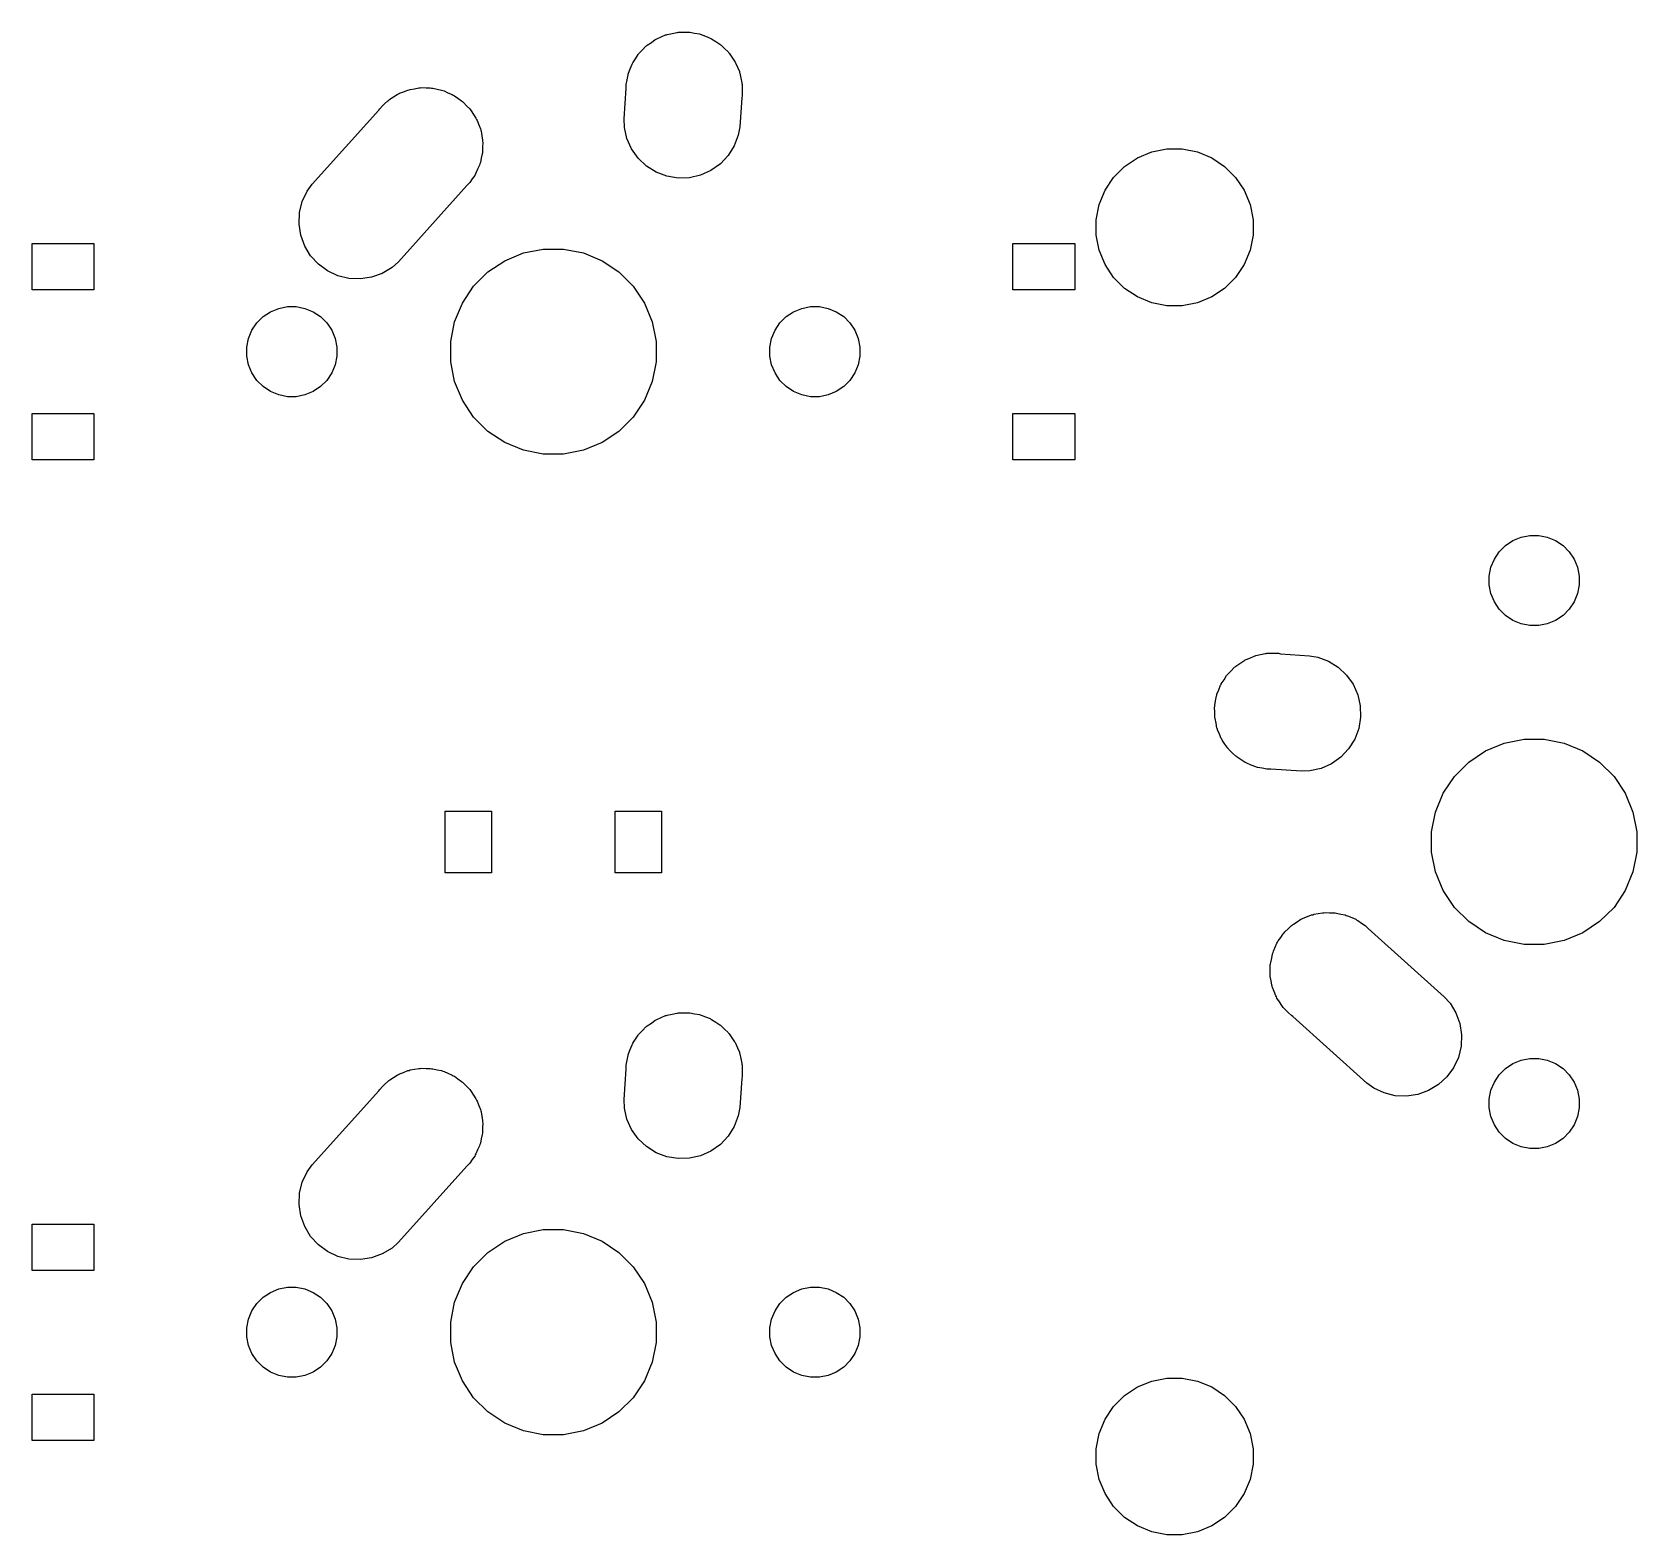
# Model space of a CAD drawing. Extents: x -26.1 to -7.5, y -7.6 to -2.3.
# Drawn here: x -24.744 to -23.517, y -6.625 to -5.476 of the extents above; entities that cross this region are included whole.
import ezdxf

# ---------------------------------------------------------------- set-up
doc = ezdxf.new("R2010")
doc.units = 0
doc.header["$MEASUREMENT"] = 0
doc.layers.add('BLACK', color=7, linetype='CONTINUOUS')

msp = doc.modelspace()

# ---------------------------------------------------------------- linework, layer by layer
at = {"layer": 'BLACK', "linetype": 'CONTINUOUS'}
for p, q in [((-24.2732, -5.4856), (-24.2701, -5.48353)), ((-24.2701, -5.48353), (-24.2671, -5.48138)), ((-24.2671, -5.48138), (-24.2665, -5.48111)), ((-24.2665, -5.48111), (-24.266, -5.48075)), ((-24.266, -5.48075), (-24.2625, -5.47933)), ((-24.2625, -5.47933), (-24.2592, -5.47781)), ((-24.2592, -5.47781), (-24.2585, -5.47766)), ((-24.2585, -5.47766), (-24.2579, -5.47741)), ((-24.2579, -5.47741), (-24.2543, -5.47669)), ((-24.2543, -5.47669), (-24.2507, -5.47586)), ((-24.2507, -5.47586), (-24.25, -5.47584)), ((-24.25, -5.47584), (-24.2494, -5.47571)), ((-24.2494, -5.47571), (-24.2456, -5.47571)), ((-24.2456, -5.47571), (-24.2419, -5.4756)), ((-24.2419, -5.4756), (-24.2413, -5.47571)), ((-24.2413, -5.47571), (-24.2406, -5.47571)), ((-24.2406, -5.47571), (-24.237, -5.47643)), ((-24.237, -5.47643), (-24.2333, -5.47705)), ((-24.2333, -5.47705), (-24.2327, -5.47728)), ((-24.2327, -5.47728), (-24.2321, -5.47741)), ((-24.2321, -5.47741), (-24.2286, -5.47883)), ((-24.2286, -5.47883), (-24.2252, -5.48015)), ((-24.2252, -5.48015), (-24.2246, -5.4805)), ((-24.2246, -5.4805), (-24.224, -5.48075)), ((-24.224, -5.48075), (-24.2209, -5.48281)), ((-24.2209, -5.48281), (-24.2178, -5.48478)), ((-24.2178, -5.48478), (-24.2173, -5.48523)), ((-24.2843, -5.49902), (-24.2822, -5.49593)), ((-24.2822, -5.49593), (-24.2802, -5.49279)), ((-24.2802, -5.49279), (-24.2798, -5.49231)), ((-24.2798, -5.49231), (-24.2794, -5.49177)), ((-24.2794, -5.49177), (-24.2768, -5.48914)), ((-24.2768, -5.48914), (-24.2742, -5.48644)), ((-24.2742, -5.48644), (-24.2737, -5.48606)), ((-24.2737, -5.48606), (-24.2732, -5.4856)), ((-24.2173, -5.48523), (-24.2168, -5.4856)), ((-24.2168, -5.4856), (-24.2141, -5.48822)), ((-24.2141, -5.48822), (-24.2114, -5.49077)), ((-24.2114, -5.49077), (-24.2111, -5.4913)), ((-24.2111, -5.4913), (-24.2106, -5.49177)), ((-24.2106, -5.49177), (-24.2085, -5.49485)), ((-24.2085, -5.49485), (-24.2064, -5.49788)), ((-24.2886, -5.51199), (-24.2879, -5.50833)), ((-24.2879, -5.50833), (-24.2877, -5.50772)), ((-24.2877, -5.50772), (-24.2876, -5.50708)), ((-24.2876, -5.50708), (-24.2862, -5.50365)), ((-24.2862, -5.50365), (-24.2848, -5.50018)), ((-24.2848, -5.50018), (-24.2845, -5.49963)), ((-24.2845, -5.49963), (-24.2843, -5.49902)), ((-24.2064, -5.49788), (-24.2061, -5.49848)), ((-24.2061, -5.49848), (-24.2057, -5.49902)), ((-24.2057, -5.49902), (-24.2043, -5.50245)), ((-24.2043, -5.50245), (-24.2028, -5.50584)), ((-24.2028, -5.50584), (-24.2027, -5.50648)), ((-24.2027, -5.50648), (-24.2024, -5.50708)), ((-24.2024, -5.50708), (-24.2017, -5.51072)), ((-24.4627, -5.52238), (-24.4595, -5.52123)), ((-24.4595, -5.52123), (-24.4563, -5.51993)), ((-24.4563, -5.51993), (-24.4554, -5.51974)), ((-24.4554, -5.51974), (-24.4545, -5.5194)), ((-24.4545, -5.5194), (-24.4511, -5.51889)), ((-24.4511, -5.51889), (-24.4478, -5.51823)), ((-24.4478, -5.51823), (-24.4468, -5.51823)), ((-24.4468, -5.51823), (-24.4458, -5.51808)), ((-24.4458, -5.51808), (-24.4424, -5.51823)), ((-24.4424, -5.51823), (-24.4391, -5.51823)), ((-24.4391, -5.51823), (-24.4381, -5.51842)), ((-24.4381, -5.51842), (-24.4371, -5.51846)), ((-24.4371, -5.51846), (-24.4338, -5.51927)), ((-24.4338, -5.51927), (-24.4305, -5.51993)), ((-24.4305, -5.51993), (-24.4296, -5.52031)), ((-24.4296, -5.52031), (-24.4286, -5.52054)), ((-24.4286, -5.52054), (-24.4256, -5.52197)), ((-24.2909, -5.54196), (-24.2893, -5.51847)), ((-24.2893, -5.51564), (-24.2886, -5.51199)), ((-24.2893, -5.51847), (-24.2893, -5.51564)), ((-24.2017, -5.51072), (-24.2009, -5.51434)), ((-24.2009, -5.51434), (-24.2008, -5.515)), ((-24.2008, -5.515), (-24.2007, -5.51564)), ((-24.2007, -5.51564), (-24.2007, -5.51935)), ((-24.2007, -5.51935), (-24.2007, -5.52088)), ((-24.2007, -5.52088), (-24.2007, -5.52153)), ((-24.2007, -5.52153), (-24.2007, -5.52436)), ((-24.4778, -5.53429), (-24.4756, -5.53205)), ((-24.4756, -5.53205), (-24.4749, -5.53132)), ((-24.4749, -5.53132), (-24.4741, -5.53051)), ((-24.4741, -5.53051), (-24.4717, -5.52812)), ((-24.4717, -5.52812), (-24.4708, -5.52757)), ((-24.4708, -5.52757), (-24.4701, -5.52691)), ((-24.4701, -5.52691), (-24.4672, -5.52515)), ((-24.4672, -5.52515), (-24.4644, -5.52327)), ((-24.4644, -5.52327), (-24.4635, -5.52289)), ((-24.4635, -5.52289), (-24.4627, -5.52238)), ((-24.4256, -5.52197), (-24.4224, -5.52327)), ((-24.4224, -5.52327), (-24.4216, -5.52382)), ((-24.4216, -5.52382), (-24.4207, -5.52423)), ((-24.4207, -5.52423), (-24.418, -5.52624)), ((-24.418, -5.52624), (-24.4152, -5.52812)), ((-24.4152, -5.52812), (-24.4145, -5.52881)), ((-24.4145, -5.52881), (-24.4137, -5.52939)), ((-24.4137, -5.52939), (-24.4114, -5.53189)), ((-24.4114, -5.53189), (-24.409, -5.53429)), ((-24.201, -5.52587), (-24.2025, -5.54805)), ((-24.2007, -5.52436), (-24.201, -5.52587)), ((-24.5294, -5.59204), (-24.4785, -5.53529)), ((-24.4785, -5.53529), (-24.4778, -5.53429)), ((-24.409, -5.53429), (-24.4085, -5.5351)), ((-24.4085, -5.5351), (-24.4078, -5.53583)), ((-24.4078, -5.53583), (-24.4061, -5.53873)), ((-24.4061, -5.53873), (-24.4042, -5.54154)), ((-24.4042, -5.54154), (-24.4038, -5.54245)), ((-24.4038, -5.54245), (-24.4033, -5.54329)), ((-24.4033, -5.54329), (-24.4021, -5.54647)), ((-24.4021, -5.54647), (-24.4008, -5.5496)), ((-24.2907, -5.54849), (-24.2909, -5.54196)), ((-24.4008, -5.5496), (-24.4006, -5.55056)), ((-24.4006, -5.55056), (-24.4003, -5.55149)), ((-24.4003, -5.55149), (-24.3998, -5.55484)), ((-24.3998, -5.55484), (-24.3991, -5.55816)), ((-24.3991, -5.55816), (-24.3991, -5.55914)), ((-24.2888, -5.557), (-24.2907, -5.54849)), ((-24.2852, -5.56496), (-24.2888, -5.557)), ((-24.2036, -5.5545), (-24.2067, -5.56265)), ((-24.2025, -5.54805), (-24.2036, -5.5545)), ((-24.3994, -5.56883), (-24.4002, -5.57212)), ((-24.3993, -5.56785), (-24.3994, -5.56883)), ((-24.3991, -5.56688), (-24.3993, -5.56785)), ((-24.3991, -5.55914), (-24.399, -5.56011)), ((-24.399, -5.56011), (-24.3991, -5.5635)), ((-24.3991, -5.5635), (-24.3991, -5.56688)), ((-24.2801, -5.57207), (-24.2852, -5.56496)), ((-24.2114, -5.57005), (-24.2173, -5.5764)), ((-24.2067, -5.56265), (-24.2114, -5.57005)), ((-23.8984, -5.57183), (-23.8875, -5.56731)), ((-23.8875, -5.56731), (-23.8759, -5.565)), ((-23.8759, -5.565), (-23.8641, -5.565)), ((-23.8641, -5.565), (-23.8525, -5.56731)), ((-23.8525, -5.56731), (-23.8416, -5.57183)), ((-24.4029, -5.58037), (-24.4042, -5.5835)), ((-24.4014, -5.5773), (-24.4029, -5.58037)), ((-24.4012, -5.57635), (-24.4014, -5.5773)), ((-24.4008, -5.57544), (-24.4012, -5.57635)), ((-24.4002, -5.57212), (-24.4008, -5.57544)), ((-24.2738, -5.57805), (-24.2801, -5.57207)), ((-24.2664, -5.58268), (-24.2738, -5.57805)), ((-24.2582, -5.58578), (-24.2664, -5.58268)), ((-24.2245, -5.58145), (-24.2324, -5.58503)), ((-24.2173, -5.5764), (-24.2245, -5.58145)), ((-23.9166, -5.58675), (-23.9082, -5.57839)), ((-23.9082, -5.57839), (-23.8984, -5.57183)), ((-23.8416, -5.57183), (-23.8318, -5.57839)), ((-23.8318, -5.57839), (-23.8234, -5.58675)), ((-24.5333, -5.59731), (-24.5294, -5.59204)), ((-24.4113, -5.59299), (-24.4635, -5.6512)), ((-24.409, -5.59075), (-24.4113, -5.59299)), ((-24.4071, -5.58794), (-24.409, -5.59075)), ((-24.4051, -5.58521), (-24.4071, -5.58794)), ((-24.4047, -5.58432), (-24.4051, -5.58521)), ((-24.4042, -5.5835), (-24.4047, -5.58432)), ((-24.2496, -5.58723), (-24.2582, -5.58578)), ((-24.2409, -5.58698), (-24.2496, -5.58723)), ((-24.2324, -5.58503), (-24.2409, -5.58698)), ((-23.9232, -5.59658), (-23.9166, -5.58675)), ((-23.8234, -5.58675), (-23.8168, -5.59658)), ((-24.5391, -5.61369), (-24.537, -5.60522)), ((-24.537, -5.60522), (-24.5333, -5.59731)), ((-23.93, -5.61909), (-23.9277, -5.6075)), ((-23.9277, -5.6075), (-23.9232, -5.59658)), ((-23.8168, -5.59658), (-23.8123, -5.6075)), ((-23.8123, -5.6075), (-23.81, -5.61909)), ((-24.5394, -5.62241), (-24.5391, -5.61369)), ((-23.93, -5.63091), (-23.93, -5.61909)), ((-23.81, -5.61909), (-23.81, -5.63091)), ((-24.5381, -5.63103), (-24.5394, -5.62241)), ((-24.5351, -5.63923), (-24.5381, -5.63103)), ((-23.9277, -5.6425), (-23.93, -5.63091)), ((-23.81, -5.63091), (-23.8123, -5.6425)), ((-24.7436, -5.67276), (-24.7436, -5.63732)), ((-24.7436, -5.63732), (-24.6964, -5.63732)), ((-24.6964, -5.63732), (-24.6964, -5.67276)), ((-24.5306, -5.64669), (-24.5351, -5.63923)), ((-24.3822, -5.65043), (-24.3679, -5.64452)), ((-24.3679, -5.64452), (-24.3527, -5.6415)), ((-24.3527, -5.6415), (-24.3373, -5.6415)), ((-24.3373, -5.6415), (-24.3221, -5.64452)), ((-24.3221, -5.64452), (-24.3078, -5.65043)), ((-23.9936, -5.67276), (-23.9936, -5.63732)), ((-23.9936, -5.63732), (-23.9464, -5.63732)), ((-23.9464, -5.63732), (-23.9464, -5.67276)), ((-23.9232, -5.65342), (-23.9277, -5.6425)), ((-23.8123, -5.6425), (-23.8168, -5.65342)), ((-24.5247, -5.65313), (-24.5306, -5.64669)), ((-24.5177, -5.65829), (-24.5247, -5.65313)), ((-24.4683, -5.65561), (-24.4758, -5.66014)), ((-24.4635, -5.6512), (-24.4683, -5.65561)), ((-24.395, -5.65903), (-24.3822, -5.65043)), ((-24.3078, -5.65043), (-24.295, -5.65903)), ((-23.9166, -5.66325), (-23.9232, -5.65342)), ((-23.8168, -5.65342), (-23.8234, -5.66325)), ((-24.5098, -5.66198), (-24.5177, -5.65829)), ((-24.5013, -5.66406), (-24.5098, -5.66198)), ((-24.4926, -5.66444), (-24.5013, -5.66406)), ((-24.484, -5.66312), (-24.4926, -5.66444)), ((-24.4758, -5.66014), (-24.484, -5.66312)), ((-24.406, -5.66996), (-24.395, -5.65903)), ((-24.295, -5.65903), (-24.284, -5.66996)), ((-23.9082, -5.67161), (-23.9166, -5.66325)), ((-23.8234, -5.66325), (-23.8318, -5.67161)), ((-24.6964, -5.67276), (-24.7436, -5.67276)), ((-24.4146, -5.68282), (-24.406, -5.66996)), ((-24.284, -5.66996), (-24.2754, -5.68282)), ((-23.9464, -5.67276), (-23.9936, -5.67276)), ((-23.8984, -5.67817), (-23.9082, -5.67161)), ((-23.8875, -5.68269), (-23.8984, -5.67817)), ((-23.8416, -5.67817), (-23.8525, -5.68269)), ((-23.8318, -5.67161), (-23.8416, -5.67817)), ((-24.5718, -5.69804), (-24.567, -5.69324)), ((-24.567, -5.69324), (-24.5613, -5.68947)), ((-24.5613, -5.68947), (-24.555, -5.68688)), ((-24.555, -5.68688), (-24.5484, -5.68555)), ((-24.5484, -5.68555), (-24.5416, -5.68555)), ((-24.5416, -5.68555), (-24.535, -5.68688)), ((-24.535, -5.68688), (-24.5287, -5.68947)), ((-24.5287, -5.68947), (-24.523, -5.69324)), ((-24.523, -5.69324), (-24.5182, -5.69804)), ((-24.4205, -5.6971), (-24.4146, -5.68282)), ((-24.2754, -5.68282), (-24.2695, -5.6971)), ((-24.1718, -5.69804), (-24.167, -5.69324)), ((-24.167, -5.69324), (-24.1613, -5.68947)), ((-24.1613, -5.68947), (-24.155, -5.68688)), ((-24.155, -5.68688), (-24.1484, -5.68555)), ((-24.1484, -5.68555), (-24.1416, -5.68555)), ((-24.1416, -5.68555), (-24.135, -5.68688)), ((-24.135, -5.68688), (-24.1287, -5.68947)), ((-24.1287, -5.68947), (-24.123, -5.69324)), ((-24.123, -5.69324), (-24.1182, -5.69804)), ((-23.8759, -5.685), (-23.8875, -5.68269)), ((-23.8641, -5.685), (-23.8759, -5.685)), ((-23.8525, -5.68269), (-23.8641, -5.685)), ((-24.5781, -5.70995), (-24.5755, -5.70368)), ((-24.5755, -5.70368), (-24.5718, -5.69804)), ((-24.5182, -5.69804), (-24.5145, -5.70368)), ((-24.5145, -5.70368), (-24.5119, -5.70995)), ((-24.4235, -5.71227), (-24.4205, -5.6971)), ((-24.2695, -5.6971), (-24.2665, -5.71227)), ((-24.1781, -5.70995), (-24.1755, -5.70368)), ((-24.1755, -5.70368), (-24.1718, -5.69804)), ((-24.1182, -5.69804), (-24.1145, -5.70368)), ((-24.1145, -5.70368), (-24.1119, -5.70995)), ((-24.5794, -5.71661), (-24.5781, -5.70995)), ((-24.5794, -5.72339), (-24.5794, -5.71661)), ((-24.5119, -5.70995), (-24.5106, -5.71661)), ((-24.5106, -5.71661), (-24.5106, -5.72339)), ((-24.4235, -5.72773), (-24.4235, -5.71227)), ((-24.2665, -5.71227), (-24.2665, -5.72773)), ((-24.1794, -5.71661), (-24.1781, -5.70995)), ((-24.1794, -5.72339), (-24.1794, -5.71661)), ((-24.1119, -5.70995), (-24.1106, -5.71661)), ((-24.1106, -5.71661), (-24.1106, -5.72339)), ((-24.5781, -5.73005), (-24.5794, -5.72339)), ((-24.5755, -5.73632), (-24.5781, -5.73005)), ((-24.5119, -5.73005), (-24.5145, -5.73632)), ((-24.5106, -5.72339), (-24.5119, -5.73005)), ((-24.4205, -5.7429), (-24.4235, -5.72773)), ((-24.2665, -5.72773), (-24.2695, -5.7429)), ((-24.1781, -5.73005), (-24.1794, -5.72339)), ((-24.1755, -5.73632), (-24.1781, -5.73005)), ((-24.1119, -5.73005), (-24.1145, -5.73632)), ((-24.1106, -5.72339), (-24.1119, -5.73005)), ((-24.5718, -5.74196), (-24.5755, -5.73632)), ((-24.567, -5.74676), (-24.5718, -5.74196)), ((-24.5182, -5.74196), (-24.523, -5.74676)), ((-24.5145, -5.73632), (-24.5182, -5.74196)), ((-24.1718, -5.74196), (-24.1755, -5.73632)), ((-24.167, -5.74676), (-24.1718, -5.74196)), ((-24.1182, -5.74196), (-24.123, -5.74676)), ((-24.1145, -5.73632), (-24.1182, -5.74196)), ((-24.5613, -5.75053), (-24.567, -5.74676)), ((-24.555, -5.75312), (-24.5613, -5.75053)), ((-24.5484, -5.75445), (-24.555, -5.75312)), ((-24.5416, -5.75445), (-24.5484, -5.75445)), ((-24.535, -5.75312), (-24.5416, -5.75445)), ((-24.5287, -5.75053), (-24.535, -5.75312)), ((-24.523, -5.74676), (-24.5287, -5.75053)), ((-24.4146, -5.75718), (-24.4205, -5.7429)), ((-24.2695, -5.7429), (-24.2754, -5.75718)), ((-24.1613, -5.75053), (-24.167, -5.74676)), ((-24.155, -5.75312), (-24.1613, -5.75053)), ((-24.1484, -5.75445), (-24.155, -5.75312)), ((-24.1416, -5.75445), (-24.1484, -5.75445)), ((-24.135, -5.75312), (-24.1416, -5.75445)), ((-24.1287, -5.75053), (-24.135, -5.75312)), ((-24.123, -5.74676), (-24.1287, -5.75053)), ((-24.7436, -5.80268), (-24.7436, -5.76724)), ((-24.7436, -5.76724), (-24.6964, -5.76724)), ((-24.6964, -5.76724), (-24.6964, -5.80268)), ((-24.406, -5.77004), (-24.4146, -5.75718)), ((-24.2754, -5.75718), (-24.284, -5.77004)), ((-23.9936, -5.80268), (-23.9936, -5.76724)), ((-23.9936, -5.76724), (-23.9464, -5.76724)), ((-23.9464, -5.76724), (-23.9464, -5.80268)), ((-24.395, -5.78097), (-24.406, -5.77004)), ((-24.284, -5.77004), (-24.295, -5.78097)), ((-24.3822, -5.78957), (-24.395, -5.78097)), ((-24.3679, -5.79548), (-24.3822, -5.78957)), ((-24.3078, -5.78957), (-24.3221, -5.79548)), ((-24.295, -5.78097), (-24.3078, -5.78957)), ((-24.6964, -5.80268), (-24.7436, -5.80268)), ((-24.3527, -5.7985), (-24.3679, -5.79548)), ((-24.3373, -5.7985), (-24.3527, -5.7985)), ((-24.3221, -5.79548), (-24.3373, -5.7985)), ((-23.9464, -5.80268), (-23.9936, -5.80268)), ((-23.617, -5.86824), (-23.6113, -5.86447)), ((-23.6113, -5.86447), (-23.605, -5.86188)), ((-23.605, -5.86188), (-23.5984, -5.86055)), ((-23.5984, -5.86055), (-23.5916, -5.86055)), ((-23.5916, -5.86055), (-23.585, -5.86188)), ((-23.585, -5.86188), (-23.5787, -5.86447)), ((-23.5787, -5.86447), (-23.573, -5.86824)), ((-23.6255, -5.87868), (-23.6218, -5.87304)), ((-23.6218, -5.87304), (-23.617, -5.86824)), ((-23.573, -5.86824), (-23.5682, -5.87304)), ((-23.5682, -5.87304), (-23.5645, -5.87868)), ((-23.6294, -5.89161), (-23.6281, -5.88495)), ((-23.6281, -5.88495), (-23.6255, -5.87868)), ((-23.5645, -5.87868), (-23.5619, -5.88495)), ((-23.5619, -5.88495), (-23.5606, -5.89161)), ((-23.6294, -5.89839), (-23.6294, -5.89161)), ((-23.6281, -5.90505), (-23.6294, -5.89839)), ((-23.5606, -5.89839), (-23.5619, -5.90505)), ((-23.5606, -5.89161), (-23.5606, -5.89839)), ((-23.6255, -5.91132), (-23.6281, -5.90505)), ((-23.6218, -5.91696), (-23.6255, -5.91132)), ((-23.5645, -5.91132), (-23.5682, -5.91696)), ((-23.5619, -5.90505), (-23.5645, -5.91132)), ((-23.617, -5.92176), (-23.6218, -5.91696)), ((-23.6113, -5.92553), (-23.617, -5.92176)), ((-23.605, -5.92812), (-23.6113, -5.92553)), ((-23.5787, -5.92553), (-23.585, -5.92812)), ((-23.573, -5.92176), (-23.5787, -5.92553)), ((-23.5682, -5.91696), (-23.573, -5.92176)), ((-23.5984, -5.92945), (-23.605, -5.92812)), ((-23.5916, -5.92945), (-23.5984, -5.92945)), ((-23.585, -5.92812), (-23.5916, -5.92945)), ((-23.8043, -5.95169), (-23.8007, -5.95086)), ((-23.8007, -5.95086), (-23.8, -5.95084)), ((-23.8, -5.95084), (-23.7994, -5.95071)), ((-23.7994, -5.95071), (-23.7956, -5.95071)), ((-23.7956, -5.95071), (-23.7941, -5.95066)), ((-23.7941, -5.95066), (-23.7935, -5.95071)), ((-23.7935, -5.95071), (-23.7906, -5.95071)), ((-23.7906, -5.95071), (-23.7891, -5.95101)), ((-23.7891, -5.95101), (-23.7669, -5.95254)), ((-23.8268, -5.96414), (-23.8242, -5.96144)), ((-23.8242, -5.96144), (-23.8237, -5.96106)), ((-23.8237, -5.96106), (-23.8232, -5.9606)), ((-23.8232, -5.9606), (-23.8201, -5.95853)), ((-23.8201, -5.95853), (-23.8171, -5.95638)), ((-23.8171, -5.95638), (-23.8165, -5.95611)), ((-23.8165, -5.95611), (-23.816, -5.95575)), ((-23.816, -5.95575), (-23.8125, -5.95433)), ((-23.8125, -5.95433), (-23.8092, -5.95281)), ((-23.8092, -5.95281), (-23.8085, -5.95266)), ((-23.8085, -5.95266), (-23.8079, -5.95241)), ((-23.8079, -5.95241), (-23.8043, -5.95169)), ((-23.7669, -5.95254), (-23.7605, -5.95363)), ((-23.7605, -5.95363), (-23.7523, -5.95673)), ((-23.7523, -5.95673), (-23.745, -5.96136)), ((-23.745, -5.96136), (-23.7386, -5.96734)), ((-23.8362, -5.97865), (-23.8348, -5.97518)), ((-23.8348, -5.97518), (-23.8345, -5.97463)), ((-23.8345, -5.97463), (-23.8343, -5.97402)), ((-23.8343, -5.97402), (-23.8322, -5.97093)), ((-23.8322, -5.97093), (-23.8302, -5.96779)), ((-23.8302, -5.96779), (-23.8298, -5.96731)), ((-23.8298, -5.96731), (-23.8294, -5.96677)), ((-23.8294, -5.96677), (-23.8268, -5.96414)), ((-23.7386, -5.96734), (-23.7335, -5.97445)), ((-23.7335, -5.97445), (-23.73, -5.98241)), ((-23.8393, -5.99064), (-23.8386, -5.987)), ((-23.8386, -5.987), (-23.8379, -5.98333)), ((-23.8379, -5.98333), (-23.8377, -5.98272)), ((-23.8377, -5.98272), (-23.8376, -5.98208)), ((-23.8376, -5.98208), (-23.8362, -5.97865)), ((-23.73, -5.98241), (-23.728, -5.99092)), ((-23.8394, -5.99194), (-23.8393, -5.99129)), ((-23.8393, -5.99565), (-23.8394, -5.99194)), ((-23.8393, -5.99129), (-23.8393, -5.99064)), ((-23.8393, -5.99936), (-23.8393, -5.99565)), ((-23.8392, -6), (-23.8393, -5.99936)), ((-23.8391, -6.00066), (-23.8392, -6)), ((-23.7278, -5.99964), (-23.7292, -6.00824)), ((-23.728, -5.99092), (-23.7278, -5.99964)), ((-23.8383, -6.00428), (-23.8391, -6.00066)), ((-23.8376, -6.00792), (-23.8383, -6.00428)), ((-23.8373, -6.00852), (-23.8376, -6.00792)), ((-23.8372, -6.00916), (-23.8373, -6.00852)), ((-23.8357, -6.01255), (-23.8372, -6.00916)), ((-23.8343, -6.01598), (-23.8357, -6.01255)), ((-23.7292, -6.00824), (-23.7323, -6.0164)), ((-23.8339, -6.01652), (-23.8343, -6.01598)), ((-23.8336, -6.01712), (-23.8339, -6.01652)), ((-23.8315, -6.02015), (-23.8336, -6.01712)), ((-23.8294, -6.02323), (-23.8315, -6.02015)), ((-23.8289, -6.0237), (-23.8294, -6.02323)), ((-23.8286, -6.02423), (-23.8289, -6.0237)), ((-23.8259, -6.02678), (-23.8286, -6.02423)), ((-23.7369, -6.02379), (-23.7429, -6.03014)), ((-23.7323, -6.0164), (-23.7369, -6.02379)), ((-23.6322, -6.02543), (-23.6179, -6.01952)), ((-23.6179, -6.01952), (-23.6027, -6.0165)), ((-23.6027, -6.0165), (-23.5873, -6.0165)), ((-23.5873, -6.0165), (-23.5721, -6.01952)), ((-23.5721, -6.01952), (-23.5578, -6.02543)), ((-23.8232, -6.0294), (-23.8259, -6.02678)), ((-23.8227, -6.02977), (-23.8232, -6.0294)), ((-23.8222, -6.03022), (-23.8227, -6.02977)), ((-23.8191, -6.03219), (-23.8222, -6.03022)), ((-23.816, -6.03425), (-23.8191, -6.03219)), ((-23.8154, -6.0345), (-23.816, -6.03425)), ((-23.8148, -6.03485), (-23.8154, -6.0345)), ((-23.8114, -6.03617), (-23.8148, -6.03485)), ((-23.8079, -6.03759), (-23.8114, -6.03617)), ((-23.75, -6.03519), (-23.758, -6.03877)), ((-23.7429, -6.03014), (-23.75, -6.03519)), ((-23.656, -6.04496), (-23.645, -6.03403)), ((-23.645, -6.03403), (-23.6322, -6.02543)), ((-23.5578, -6.02543), (-23.545, -6.03403)), ((-23.545, -6.03403), (-23.534, -6.04496)), ((-23.8073, -6.03772), (-23.8079, -6.03759)), ((-23.8067, -6.03795), (-23.8073, -6.03772)), ((-23.803, -6.03857), (-23.8067, -6.03795)), ((-23.7994, -6.03929), (-23.803, -6.03857)), ((-23.7965, -6.03929), (-23.7994, -6.03929)), ((-23.773, -6.04091), (-23.7965, -6.03929)), ((-23.7665, -6.04072), (-23.773, -6.04091)), ((-23.758, -6.03877), (-23.7665, -6.04072)), ((-23.6646, -6.05782), (-23.656, -6.04496)), ((-23.534, -6.04496), (-23.5254, -6.05782)), ((-23.6705, -6.0721), (-23.6646, -6.05782)), ((-23.5254, -6.05782), (-23.5195, -6.0721)), ((-24.4277, -6.11862), (-24.4277, -6.07138)), ((-24.4277, -6.07138), (-24.3922, -6.07138)), ((-24.3922, -6.07138), (-24.3922, -6.11862)), ((-24.2978, -6.11862), (-24.2978, -6.07138)), ((-24.2978, -6.07138), (-24.2623, -6.07138)), ((-24.2623, -6.07138), (-24.2623, -6.11862)), ((-23.6735, -6.08727), (-23.6705, -6.0721)), ((-23.5195, -6.0721), (-23.5165, -6.08727)), ((-23.6735, -6.10273), (-23.6735, -6.08727)), ((-23.5165, -6.08727), (-23.5165, -6.10273)), ((-23.6705, -6.1179), (-23.6735, -6.10273)), ((-23.5165, -6.10273), (-23.5195, -6.1179)), ((-24.3922, -6.11862), (-24.4277, -6.11862)), ((-24.2623, -6.11862), (-24.2978, -6.11862)), ((-23.6646, -6.13218), (-23.6705, -6.1179)), ((-23.5195, -6.1179), (-23.5254, -6.13218)), ((-23.656, -6.14504), (-23.6646, -6.13218)), ((-23.5254, -6.13218), (-23.534, -6.14504)), ((-23.645, -6.15597), (-23.656, -6.14504)), ((-23.534, -6.14504), (-23.545, -6.15597)), ((-23.7831, -6.16142), (-23.7807, -6.15902)), ((-23.7807, -6.15902), (-23.7799, -6.15848)), ((-23.7799, -6.15848), (-23.7792, -6.15781)), ((-23.7792, -6.15781), (-23.7763, -6.15606)), ((-23.7763, -6.15606), (-23.7735, -6.15417)), ((-23.7735, -6.15417), (-23.7726, -6.1538)), ((-23.7726, -6.1538), (-23.7717, -6.15329)), ((-23.7717, -6.15329), (-23.7685, -6.15213)), ((-23.7685, -6.15213), (-23.7654, -6.15084)), ((-23.7654, -6.15084), (-23.7644, -6.15064)), ((-23.7644, -6.15064), (-23.7635, -6.15031)), ((-23.7635, -6.15031), (-23.7602, -6.14979)), ((-23.7602, -6.14979), (-23.7568, -6.14913)), ((-23.7568, -6.14913), (-23.7559, -6.14913)), ((-23.7559, -6.14913), (-23.7549, -6.14898)), ((-23.7549, -6.14898), (-23.7515, -6.14913)), ((-23.7515, -6.14913), (-23.7481, -6.14913)), ((-23.7481, -6.14913), (-23.7472, -6.14933)), ((-23.7472, -6.14933), (-23.7462, -6.14937)), ((-23.7462, -6.14937), (-23.7429, -6.15018)), ((-23.7429, -6.15018), (-23.7396, -6.15084)), ((-23.7396, -6.15084), (-23.7387, -6.15121)), ((-23.7387, -6.15121), (-23.7377, -6.15145)), ((-23.7377, -6.15145), (-23.7346, -6.15288)), ((-23.7346, -6.15288), (-23.7315, -6.15417)), ((-23.7315, -6.15417), (-23.7307, -6.15472)), ((-23.7307, -6.15472), (-23.7298, -6.15514)), ((-23.7298, -6.15514), (-23.7271, -6.15714)), ((-23.7271, -6.15714), (-23.7242, -6.15902)), ((-23.7242, -6.15902), (-23.722, -6.16126)), ((-23.6322, -6.16457), (-23.645, -6.15597)), ((-23.545, -6.15597), (-23.5578, -6.16457)), ((-23.7917, -6.17245), (-23.7912, -6.17163)), ((-23.7912, -6.17163), (-23.7908, -6.17074)), ((-23.7908, -6.17074), (-23.7888, -6.16801)), ((-23.7888, -6.16801), (-23.7869, -6.16519)), ((-23.7869, -6.16519), (-23.7862, -6.1645)), ((-23.7862, -6.1645), (-23.7856, -6.1637)), ((-23.7856, -6.1637), (-23.7831, -6.16142)), ((-23.722, -6.16126), (-23.6638, -6.21349)), ((-23.6179, -6.17048), (-23.6322, -6.16457)), ((-23.6027, -6.1735), (-23.6179, -6.17048)), ((-23.5721, -6.17048), (-23.5873, -6.1735)), ((-23.5578, -6.16457), (-23.5721, -6.17048)), ((-23.7965, -6.18712), (-23.7957, -6.18383)), ((-23.7957, -6.18383), (-23.7951, -6.18051)), ((-23.7951, -6.18051), (-23.7947, -6.1796)), ((-23.7947, -6.1796), (-23.7945, -6.17864)), ((-23.7945, -6.17864), (-23.793, -6.17557)), ((-23.793, -6.17557), (-23.7917, -6.17245)), ((-23.5873, -6.1735), (-23.6027, -6.1735)), ((-23.7969, -6.19583), (-23.7968, -6.19245)), ((-23.7968, -6.1968), (-23.7969, -6.19583)), ((-23.7968, -6.18906), (-23.7966, -6.1881)), ((-23.7968, -6.19245), (-23.7968, -6.18906)), ((-23.7968, -6.19779), (-23.7968, -6.1968)), ((-23.7966, -6.1881), (-23.7965, -6.18712)), ((-23.7961, -6.20111), (-23.7968, -6.19779)), ((-23.7956, -6.20446), (-23.7961, -6.20111)), ((-23.7953, -6.20538), (-23.7956, -6.20446)), ((-23.7951, -6.20634), (-23.7953, -6.20538)), ((-23.7938, -6.20947), (-23.7951, -6.20634)), ((-23.7926, -6.21266), (-23.7938, -6.20947)), ((-23.7921, -6.2135), (-23.7926, -6.21266)), ((-23.7917, -6.21441), (-23.7921, -6.2135)), ((-23.7898, -6.21722), (-23.7917, -6.21441)), ((-23.7881, -6.22012), (-23.7898, -6.21722)), ((-23.7874, -6.22084), (-23.7881, -6.22012)), ((-23.7869, -6.22166), (-23.7874, -6.22084)), ((-23.6638, -6.21349), (-23.6594, -6.21831)), ((-23.6594, -6.21831), (-23.6549, -6.22577)), ((-24.2732, -6.2356), (-24.2701, -6.23353)), ((-24.2701, -6.23353), (-24.2671, -6.23138)), ((-24.2671, -6.23138), (-24.2665, -6.23111)), ((-24.2665, -6.23111), (-24.266, -6.23075)), ((-24.266, -6.23075), (-24.2625, -6.22933)), ((-24.2625, -6.22933), (-24.2592, -6.22781)), ((-24.2592, -6.22781), (-24.2585, -6.22766)), ((-24.2585, -6.22766), (-24.2579, -6.22741)), ((-24.2579, -6.22741), (-24.2543, -6.22669)), ((-24.2543, -6.22669), (-24.2507, -6.22586)), ((-24.2507, -6.22586), (-24.25, -6.22584)), ((-24.25, -6.22584), (-24.2494, -6.22571)), ((-24.2494, -6.22571), (-24.2456, -6.22571)), ((-24.2456, -6.22571), (-24.2419, -6.2256)), ((-24.2419, -6.2256), (-24.2413, -6.22571)), ((-24.2413, -6.22571), (-24.2406, -6.22571)), ((-24.2406, -6.22571), (-24.237, -6.22643)), ((-24.237, -6.22643), (-24.2333, -6.22705)), ((-24.2333, -6.22705), (-24.2327, -6.22728)), ((-24.2327, -6.22728), (-24.2321, -6.22741)), ((-24.2321, -6.22741), (-24.2286, -6.22883)), ((-24.2286, -6.22883), (-24.2252, -6.23015)), ((-24.2252, -6.23015), (-24.2246, -6.2305)), ((-24.2246, -6.2305), (-24.224, -6.23075)), ((-24.224, -6.23075), (-24.2209, -6.23281)), ((-24.2209, -6.23281), (-24.2178, -6.23478)), ((-23.7845, -6.22405), (-23.7869, -6.22166)), ((-23.7837, -6.22494), (-23.7845, -6.22405)), ((-23.783, -6.22559), (-23.7837, -6.22494)), ((-23.7807, -6.22783), (-23.783, -6.22559)), ((-23.7797, -6.2285), (-23.7807, -6.22783)), ((-23.723, -6.27942), (-23.7797, -6.2285)), ((-23.6549, -6.22577), (-23.6519, -6.23397)), ((-24.2843, -6.24902), (-24.2822, -6.24593)), ((-24.2822, -6.24593), (-24.2802, -6.24279)), ((-24.2802, -6.24279), (-24.2798, -6.24231)), ((-24.2798, -6.24231), (-24.2794, -6.24177)), ((-24.2794, -6.24177), (-24.2768, -6.23914)), ((-24.2768, -6.23914), (-24.2742, -6.23644)), ((-24.2742, -6.23644), (-24.2737, -6.23606)), ((-24.2737, -6.23606), (-24.2732, -6.2356)), ((-24.2178, -6.23478), (-24.2173, -6.23523)), ((-24.2173, -6.23523), (-24.2168, -6.2356)), ((-24.2168, -6.2356), (-24.2141, -6.23822)), ((-24.2141, -6.23822), (-24.2114, -6.24077)), ((-24.2114, -6.24077), (-24.2111, -6.2413)), ((-24.2111, -6.2413), (-24.2106, -6.24177)), ((-24.2106, -6.24177), (-24.2085, -6.24485)), ((-24.2085, -6.24485), (-24.2064, -6.24788)), ((-23.6519, -6.23397), (-23.6506, -6.24259)), ((-23.6506, -6.24259), (-23.6509, -6.25131)), ((-24.2879, -6.25833), (-24.2877, -6.25772)), ((-24.2877, -6.25772), (-24.2876, -6.25708)), ((-24.2876, -6.25708), (-24.2862, -6.25365)), ((-24.2862, -6.25365), (-24.2848, -6.25018)), ((-24.2848, -6.25018), (-24.2845, -6.24963)), ((-24.2845, -6.24963), (-24.2843, -6.24902)), ((-24.2064, -6.24788), (-24.2061, -6.24848)), ((-24.2061, -6.24848), (-24.2057, -6.24902)), ((-24.2057, -6.24902), (-24.2043, -6.25245)), ((-24.2043, -6.25245), (-24.2028, -6.25584)), ((-24.2028, -6.25584), (-24.2027, -6.25648)), ((-24.2027, -6.25648), (-24.2024, -6.25708)), ((-24.2024, -6.25708), (-24.2017, -6.26072)), ((-23.6509, -6.25131), (-23.653, -6.25978)), ((-24.4595, -6.27123), (-24.4563, -6.26993)), ((-24.4563, -6.26993), (-24.4554, -6.26974)), ((-24.4554, -6.26974), (-24.4545, -6.2694)), ((-24.4545, -6.2694), (-24.4511, -6.26889)), ((-24.4511, -6.26889), (-24.4478, -6.26823)), ((-24.4478, -6.26823), (-24.4468, -6.26823)), ((-24.4468, -6.26823), (-24.4458, -6.26808)), ((-24.4458, -6.26808), (-24.4424, -6.26823)), ((-24.4424, -6.26823), (-24.4391, -6.26823)), ((-24.4391, -6.26823), (-24.4381, -6.26842)), ((-24.4381, -6.26842), (-24.4371, -6.26846)), ((-24.4371, -6.26846), (-24.4338, -6.26927)), ((-24.4338, -6.26927), (-24.4305, -6.26993)), ((-24.4305, -6.26993), (-24.4296, -6.27031)), ((-24.4296, -6.27031), (-24.4286, -6.27054)), ((-24.2909, -6.29196), (-24.2893, -6.26847)), ((-24.2893, -6.26564), (-24.2886, -6.26199)), ((-24.2893, -6.26847), (-24.2893, -6.26564)), ((-24.2886, -6.26199), (-24.2879, -6.25833)), ((-24.2017, -6.26072), (-24.2009, -6.26434)), ((-24.2009, -6.26434), (-24.2008, -6.265)), ((-24.2008, -6.265), (-24.2007, -6.26564)), ((-24.2007, -6.26564), (-24.2007, -6.26935)), ((-24.2007, -6.26935), (-24.2007, -6.27088)), ((-23.6567, -6.26769), (-23.6619, -6.27472)), ((-23.653, -6.25978), (-23.6567, -6.26769)), ((-23.6218, -6.27304), (-23.617, -6.26824)), ((-23.617, -6.26824), (-23.6113, -6.26447)), ((-23.6113, -6.26447), (-23.605, -6.26188)), ((-23.605, -6.26188), (-23.5984, -6.26055)), ((-23.5984, -6.26055), (-23.5916, -6.26055)), ((-23.5916, -6.26055), (-23.585, -6.26188)), ((-23.585, -6.26188), (-23.5787, -6.26447)), ((-23.5787, -6.26447), (-23.573, -6.26824)), ((-23.573, -6.26824), (-23.5682, -6.27304)), ((-24.4778, -6.28429), (-24.4756, -6.28205)), ((-24.4756, -6.28205), (-24.4749, -6.28132)), ((-24.4749, -6.28132), (-24.4741, -6.28051)), ((-24.4741, -6.28051), (-24.4717, -6.27812)), ((-24.4717, -6.27812), (-24.4708, -6.27757)), ((-24.4708, -6.27757), (-24.4701, -6.27691)), ((-24.4701, -6.27691), (-24.4672, -6.27515)), ((-24.4672, -6.27515), (-24.4644, -6.27327)), ((-24.4644, -6.27327), (-24.4635, -6.27289)), ((-24.4635, -6.27289), (-24.4627, -6.27238)), ((-24.4627, -6.27238), (-24.4595, -6.27123)), ((-24.4286, -6.27054), (-24.4256, -6.27197)), ((-24.4256, -6.27197), (-24.4224, -6.27327)), ((-24.4224, -6.27327), (-24.4216, -6.27382)), ((-24.4216, -6.27382), (-24.4207, -6.27423)), ((-24.4207, -6.27423), (-24.418, -6.27624)), ((-24.418, -6.27624), (-24.4152, -6.27812)), ((-24.4152, -6.27812), (-24.4145, -6.27881)), ((-24.4145, -6.27881), (-24.4137, -6.27939)), ((-24.4137, -6.27939), (-24.4114, -6.28189)), ((-24.4114, -6.28189), (-24.409, -6.28429)), ((-24.201, -6.27587), (-24.2025, -6.29805)), ((-24.2007, -6.27436), (-24.201, -6.27587)), ((-24.2007, -6.27088), (-24.2007, -6.27153)), ((-24.2007, -6.27153), (-24.2007, -6.27436)), ((-23.7177, -6.28329), (-23.723, -6.27942)), ((-23.6683, -6.28061), (-23.6758, -6.28514)), ((-23.6619, -6.27472), (-23.6683, -6.28061)), ((-23.6281, -6.28495), (-23.6255, -6.27868)), ((-23.6255, -6.27868), (-23.6218, -6.27304)), ((-23.5682, -6.27304), (-23.5645, -6.27868)), ((-23.5645, -6.27868), (-23.5619, -6.28495)), ((-24.5294, -6.34204), (-24.4785, -6.28529)), ((-24.4785, -6.28529), (-24.4778, -6.28429)), ((-24.409, -6.28429), (-24.4085, -6.2851)), ((-24.4085, -6.2851), (-24.4078, -6.28583)), ((-24.4078, -6.28583), (-24.4061, -6.28873)), ((-24.4061, -6.28873), (-24.4042, -6.29154)), ((-24.4042, -6.29154), (-24.4038, -6.29245)), ((-24.4038, -6.29245), (-24.4033, -6.29329)), ((-24.4033, -6.29329), (-24.4021, -6.29647)), ((-24.2907, -6.29849), (-24.2909, -6.29196)), ((-23.7098, -6.28698), (-23.7177, -6.28329)), ((-23.7013, -6.28906), (-23.7098, -6.28698)), ((-23.6926, -6.28944), (-23.7013, -6.28906)), ((-23.684, -6.28812), (-23.6926, -6.28944)), ((-23.6758, -6.28514), (-23.684, -6.28812)), ((-23.6294, -6.29161), (-23.6281, -6.28495)), ((-23.6294, -6.29839), (-23.6294, -6.29161)), ((-23.5619, -6.28495), (-23.5606, -6.29161)), ((-23.5606, -6.29161), (-23.5606, -6.29839)), ((-24.4021, -6.29647), (-24.4008, -6.2996)), ((-24.4008, -6.2996), (-24.4006, -6.30056)), ((-24.4006, -6.30056), (-24.4003, -6.30149)), ((-24.4003, -6.30149), (-24.3998, -6.30484)), ((-24.3998, -6.30484), (-24.3991, -6.30816)), ((-24.2888, -6.307), (-24.2907, -6.29849)), ((-24.2852, -6.31496), (-24.2888, -6.307)), ((-24.2036, -6.3045), (-24.2067, -6.31265)), ((-24.2025, -6.29805), (-24.2036, -6.3045)), ((-23.6281, -6.30505), (-23.6294, -6.29839)), ((-23.6255, -6.31132), (-23.6281, -6.30505)), ((-23.5619, -6.30505), (-23.5645, -6.31132)), ((-23.5606, -6.29839), (-23.5619, -6.30505)), ((-24.3994, -6.31883), (-24.4002, -6.32212)), ((-24.3993, -6.31785), (-24.3994, -6.31883)), ((-24.3991, -6.31688), (-24.3993, -6.31785)), ((-24.3991, -6.30816), (-24.3991, -6.30914)), ((-24.3991, -6.30914), (-24.399, -6.31011)), ((-24.399, -6.31011), (-24.3991, -6.3135)), ((-24.3991, -6.3135), (-24.3991, -6.31688)), ((-24.2801, -6.32207), (-24.2852, -6.31496)), ((-24.2067, -6.31265), (-24.2114, -6.32005)), ((-23.6218, -6.31696), (-23.6255, -6.31132)), ((-23.617, -6.32176), (-23.6218, -6.31696)), ((-23.5682, -6.31696), (-23.573, -6.32176)), ((-23.5645, -6.31132), (-23.5682, -6.31696)), ((-24.4029, -6.33037), (-24.4042, -6.3335)), ((-24.4014, -6.3273), (-24.4029, -6.33037)), ((-24.4012, -6.32635), (-24.4014, -6.3273)), ((-24.4008, -6.32544), (-24.4012, -6.32635)), ((-24.4002, -6.32212), (-24.4008, -6.32544)), ((-24.2738, -6.32805), (-24.2801, -6.32207)), ((-24.2664, -6.33268), (-24.2738, -6.32805)), ((-24.2245, -6.33145), (-24.2324, -6.33503)), ((-24.2173, -6.3264), (-24.2245, -6.33145)), ((-24.2114, -6.32005), (-24.2173, -6.3264)), ((-23.6113, -6.32553), (-23.617, -6.32176)), ((-23.605, -6.32812), (-23.6113, -6.32553)), ((-23.5984, -6.32945), (-23.605, -6.32812)), ((-23.5916, -6.32945), (-23.5984, -6.32945)), ((-23.585, -6.32812), (-23.5916, -6.32945)), ((-23.5787, -6.32553), (-23.585, -6.32812)), ((-23.573, -6.32176), (-23.5787, -6.32553)), ((-24.5333, -6.34731), (-24.5294, -6.34204)), ((-24.4113, -6.34299), (-24.4635, -6.4012)), ((-24.409, -6.34075), (-24.4113, -6.34299)), ((-24.4071, -6.33794), (-24.409, -6.34075)), ((-24.4051, -6.33521), (-24.4071, -6.33794)), ((-24.4047, -6.33432), (-24.4051, -6.33521)), ((-24.4042, -6.3335), (-24.4047, -6.33432)), ((-24.2582, -6.33578), (-24.2664, -6.33268)), ((-24.2496, -6.33723), (-24.2582, -6.33578)), ((-24.2409, -6.33698), (-24.2496, -6.33723)), ((-24.2324, -6.33503), (-24.2409, -6.33698)), ((-24.5391, -6.36369), (-24.537, -6.35522)), ((-24.537, -6.35522), (-24.5333, -6.34731)), ((-24.5394, -6.37241), (-24.5391, -6.36369)), ((-24.5381, -6.38103), (-24.5394, -6.37241)), ((-24.7436, -6.42276), (-24.7436, -6.38732)), ((-24.7436, -6.38732), (-24.6964, -6.38732)), ((-24.6964, -6.38732), (-24.6964, -6.42276)), ((-24.5351, -6.38923), (-24.5381, -6.38103)), ((-24.5306, -6.39669), (-24.5351, -6.38923)), ((-24.3679, -6.39452), (-24.3527, -6.3915)), ((-24.3527, -6.3915), (-24.3373, -6.3915)), ((-24.3373, -6.3915), (-24.3221, -6.39452)), ((-24.5247, -6.40313), (-24.5306, -6.39669)), ((-24.5177, -6.40829), (-24.5247, -6.40313)), ((-24.4635, -6.4012), (-24.4683, -6.40561)), ((-24.395, -6.40903), (-24.3822, -6.40043)), ((-24.3822, -6.40043), (-24.3679, -6.39452)), ((-24.3221, -6.39452), (-24.3078, -6.40043)), ((-24.3078, -6.40043), (-24.295, -6.40903)), ((-24.5098, -6.41198), (-24.5177, -6.40829)), ((-24.5013, -6.41406), (-24.5098, -6.41198)), ((-24.4926, -6.41444), (-24.5013, -6.41406)), ((-24.484, -6.41312), (-24.4926, -6.41444)), ((-24.4758, -6.41014), (-24.484, -6.41312)), ((-24.4683, -6.40561), (-24.4758, -6.41014)), ((-24.406, -6.41996), (-24.395, -6.40903)), ((-24.295, -6.40903), (-24.284, -6.41996)), ((-24.6964, -6.42276), (-24.7436, -6.42276)), ((-24.4146, -6.43282), (-24.406, -6.41996)), ((-24.284, -6.41996), (-24.2754, -6.43282)), ((-24.567, -6.44324), (-24.5613, -6.43947)), ((-24.5613, -6.43947), (-24.555, -6.43688)), ((-24.555, -6.43688), (-24.5484, -6.43555)), ((-24.5484, -6.43555), (-24.5416, -6.43555)), ((-24.5416, -6.43555), (-24.535, -6.43688)), ((-24.535, -6.43688), (-24.5287, -6.43947)), ((-24.5287, -6.43947), (-24.523, -6.44324)), ((-24.4205, -6.4471), (-24.4146, -6.43282)), ((-24.2754, -6.43282), (-24.2695, -6.4471)), ((-24.167, -6.44324), (-24.1613, -6.43947)), ((-24.1613, -6.43947), (-24.155, -6.43688)), ((-24.155, -6.43688), (-24.1484, -6.43555)), ((-24.1484, -6.43555), (-24.1416, -6.43555)), ((-24.1416, -6.43555), (-24.135, -6.43688)), ((-24.135, -6.43688), (-24.1287, -6.43947)), ((-24.1287, -6.43947), (-24.123, -6.44324)), ((-24.5781, -6.45995), (-24.5755, -6.45368)), ((-24.5755, -6.45368), (-24.5718, -6.44804)), ((-24.5718, -6.44804), (-24.567, -6.44324)), ((-24.523, -6.44324), (-24.5182, -6.44804)), ((-24.5182, -6.44804), (-24.5145, -6.45368)), ((-24.5145, -6.45368), (-24.5119, -6.45995)), ((-24.4235, -6.46227), (-24.4205, -6.4471)), ((-24.2695, -6.4471), (-24.2665, -6.46227)), ((-24.1781, -6.45995), (-24.1755, -6.45368)), ((-24.1755, -6.45368), (-24.1718, -6.44804)), ((-24.1718, -6.44804), (-24.167, -6.44324)), ((-24.123, -6.44324), (-24.1182, -6.44804)), ((-24.1182, -6.44804), (-24.1145, -6.45368)), ((-24.1145, -6.45368), (-24.1119, -6.45995)), ((-24.5794, -6.46661), (-24.5781, -6.45995)), ((-24.5794, -6.47339), (-24.5794, -6.46661)), ((-24.5119, -6.45995), (-24.5106, -6.46661)), ((-24.5106, -6.46661), (-24.5106, -6.47339)), ((-24.4235, -6.47773), (-24.4235, -6.46227)), ((-24.2665, -6.46227), (-24.2665, -6.47773)), ((-24.1794, -6.46661), (-24.1781, -6.45995)), ((-24.1794, -6.47339), (-24.1794, -6.46661)), ((-24.1119, -6.45995), (-24.1106, -6.46661)), ((-24.1106, -6.46661), (-24.1106, -6.47339)), ((-24.5781, -6.48005), (-24.5794, -6.47339)), ((-24.5106, -6.47339), (-24.5119, -6.48005)), ((-24.4205, -6.4929), (-24.4235, -6.47773)), ((-24.2665, -6.47773), (-24.2695, -6.4929)), ((-24.1781, -6.48005), (-24.1794, -6.47339)), ((-24.1106, -6.47339), (-24.1119, -6.48005)), ((-24.5755, -6.48632), (-24.5781, -6.48005)), ((-24.5718, -6.49196), (-24.5755, -6.48632)), ((-24.5145, -6.48632), (-24.5182, -6.49196)), ((-24.5119, -6.48005), (-24.5145, -6.48632)), ((-24.1755, -6.48632), (-24.1781, -6.48005)), ((-24.1718, -6.49196), (-24.1755, -6.48632)), ((-24.1145, -6.48632), (-24.1182, -6.49196)), ((-24.1119, -6.48005), (-24.1145, -6.48632)), ((-24.567, -6.49676), (-24.5718, -6.49196)), ((-24.5613, -6.50053), (-24.567, -6.49676)), ((-24.555, -6.50312), (-24.5613, -6.50053)), ((-24.5484, -6.50445), (-24.555, -6.50312)), ((-24.535, -6.50312), (-24.5416, -6.50445)), ((-24.5287, -6.50053), (-24.535, -6.50312)), ((-24.523, -6.49676), (-24.5287, -6.50053)), ((-24.5182, -6.49196), (-24.523, -6.49676)), ((-24.4146, -6.50718), (-24.4205, -6.4929)), ((-24.2695, -6.4929), (-24.2754, -6.50718)), ((-24.167, -6.49676), (-24.1718, -6.49196)), ((-24.1613, -6.50053), (-24.167, -6.49676)), ((-24.155, -6.50312), (-24.1613, -6.50053)), ((-24.1484, -6.50445), (-24.155, -6.50312)), ((-24.135, -6.50312), (-24.1416, -6.50445)), ((-24.1287, -6.50053), (-24.135, -6.50312)), ((-24.123, -6.49676), (-24.1287, -6.50053)), ((-24.1182, -6.49196), (-24.123, -6.49676)), ((-24.5416, -6.50445), (-24.5484, -6.50445)), ((-24.406, -6.52004), (-24.4146, -6.50718)), ((-24.2754, -6.50718), (-24.284, -6.52004)), ((-24.1416, -6.50445), (-24.1484, -6.50445)), ((-23.9082, -6.51839), (-23.8984, -6.51183)), ((-23.8984, -6.51183), (-23.8875, -6.50731)), ((-23.8875, -6.50731), (-23.8759, -6.505)), ((-23.8759, -6.505), (-23.8641, -6.505)), ((-23.8641, -6.505), (-23.8525, -6.50731)), ((-23.8525, -6.50731), (-23.8416, -6.51183)), ((-23.8416, -6.51183), (-23.8318, -6.51839)), ((-24.7436, -6.55268), (-24.7436, -6.51724)), ((-24.7436, -6.51724), (-24.6964, -6.51724)), ((-24.6964, -6.51724), (-24.6964, -6.55268)), ((-24.395, -6.53097), (-24.406, -6.52004)), ((-24.284, -6.52004), (-24.295, -6.53097)), ((-23.9232, -6.53658), (-23.9166, -6.52675)), ((-23.9166, -6.52675), (-23.9082, -6.51839)), ((-23.8318, -6.51839), (-23.8234, -6.52675)), ((-23.8234, -6.52675), (-23.8168, -6.53658)), ((-24.3822, -6.53957), (-24.395, -6.53097)), ((-24.3679, -6.54548), (-24.3822, -6.53957)), ((-24.3078, -6.53957), (-24.3221, -6.54548)), ((-24.295, -6.53097), (-24.3078, -6.53957)), ((-23.9277, -6.5475), (-23.9232, -6.53658)), ((-23.8168, -6.53658), (-23.8123, -6.5475)), ((-24.6964, -6.55268), (-24.7436, -6.55268)), ((-24.3527, -6.5485), (-24.3679, -6.54548)), ((-24.3373, -6.5485), (-24.3527, -6.5485)), ((-24.3221, -6.54548), (-24.3373, -6.5485)), ((-23.93, -6.55909), (-23.9277, -6.5475)), ((-23.8123, -6.5475), (-23.81, -6.55909)), ((-23.93, -6.57091), (-23.93, -6.55909)), ((-23.81, -6.55909), (-23.81, -6.57091)), ((-23.9277, -6.5825), (-23.93, -6.57091)), ((-23.81, -6.57091), (-23.8123, -6.5825)), ((-23.9232, -6.59342), (-23.9277, -6.5825)), ((-23.8123, -6.5825), (-23.8168, -6.59342)), ((-23.9166, -6.60325), (-23.9232, -6.59342)), ((-23.8168, -6.59342), (-23.8234, -6.60325)), ((-23.9082, -6.61161), (-23.9166, -6.60325)), ((-23.8984, -6.61817), (-23.9082, -6.61161)), ((-23.8318, -6.61161), (-23.8416, -6.61817)), ((-23.8234, -6.60325), (-23.8318, -6.61161)), ((-23.8875, -6.62269), (-23.8984, -6.61817)), ((-23.8759, -6.625), (-23.8875, -6.62269)), ((-23.8641, -6.625), (-23.8759, -6.625)), ((-23.8525, -6.62269), (-23.8641, -6.625)), ((-23.8416, -6.61817), (-23.8525, -6.62269))]:
    msp.add_line(p, q, dxfattribs=at)

doc.saveas('drawing.dxf')
